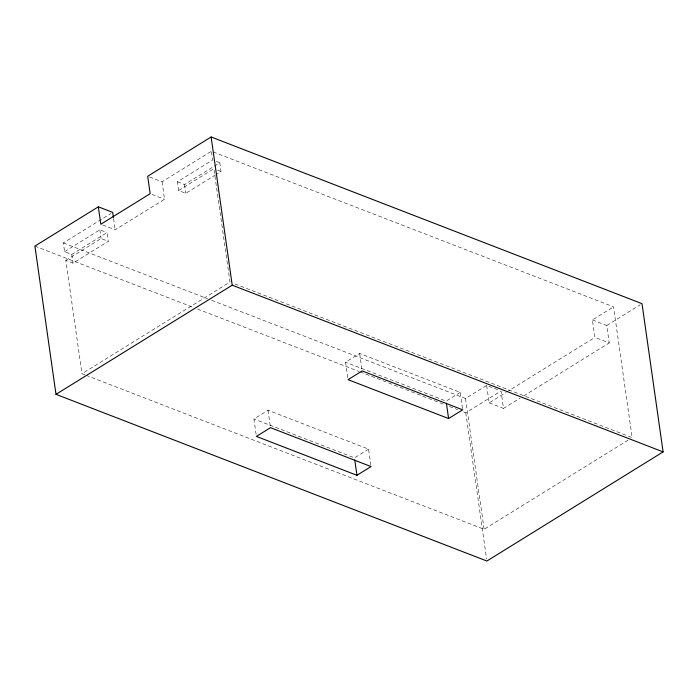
<?xml version="1.0" encoding="UTF-8"?>
<svg xmlns="http://www.w3.org/2000/svg" width="698" height="698" viewBox="0 0 698 698"><rect width="100%" height="100%" fill="white"/><g stroke="black" fill="none" stroke-linecap="round" stroke-linejoin="round"><path stroke-width="0.52" stroke-dasharray="3.49 2.62" d="M85.025 374.905L81.971 373.718L65.839 260.371L73.02 263.155L108.269 241.325L107.03 232.609L71.781 254.43L64.6 251.655L63.361 242.93L110.877 213.509M149.599 177.004L162.041 181.82L211.389 151.265L613.542 306.841L632.161 437.629L233.045 283.231M64.6 251.655L99.849 229.825L107.03 232.609M215.63 174.84L185.808 193.302L178.627 190.528L177.379 181.812L212.628 159.982L211.389 151.265M177.379 181.812L184.569 184.586L213.483 166.674M214.391 166.115L219.809 162.756L221.048 171.481L216.528 174.273M65.839 260.371L101.088 238.541L108.269 241.325M102.737 225L115.187 229.816L164.527 199.262L162.041 181.82M178.627 190.528L213.867 168.698L230 282.053L81.971 373.718M256.122 434.357L253.932 418.966L268.023 410.241L368.57 449.128L370.9 465.54M347.752 377.601L345.562 362.218L359.662 353.485L460.2 392.381L462.538 408.792M368.57 449.128L354.471 457.862L253.932 418.966M460.2 392.381L446.101 401.114L345.562 362.218M211.634 300.297L465.514 398.514L486.663 385.418L500.073 390.601M592.401 319.937L606.763 325.495L609.241 342.927L594.879 337.378L592.401 319.937L613.542 306.841M463.751 412.012L465.784 412.797L501.024 390.976L503.511 408.409L520.062 398.165M606.763 325.495L640.197 304.782M486.663 385.418L489.15 402.851L505.692 392.608M506.617 392.04L594.879 337.378M523.736 395.888L609.241 342.927M86.037 375.297L484.133 529.302L630.311 438.772M216.214 161.369L219.809 162.756M217.462 170.085L221.048 171.481M152.077 194.445L164.527 199.262M489.15 402.851L503.511 408.409M63.361 242.93L207.568 298.727M34.9 246.106L193.433 307.443M197.499 309.013L359.077 371.519M360.098 371.912L445.455 404.936M449.521 406.506L457.652 409.656M465.514 398.514L484.133 529.302M465.784 412.797L486.576 558.88M359.662 353.485L362 369.896M268.023 410.241L270.362 426.653M184.569 184.586L185.808 193.302M113.582 218.535L115.187 229.816M99.849 229.825L101.088 238.541M71.781 254.43L73.02 263.155"/><path stroke-width="1.05" d="M98.339 206.817L34.9 246.106L55.997 394.335L486.881 561.026L663.1 451.894L642.003 303.665L211.119 136.974L147.679 176.262L150.166 193.704L100.817 224.259L98.339 206.817L112.701 212.375L113.434 217.506M55.997 394.335L232.216 285.203L663.1 451.894M356.948 475.303L371.048 466.569L270.51 427.673L256.41 436.407L356.948 475.303L354.759 459.912M448.587 418.547L462.687 409.822L362.149 370.926L348.049 379.66L448.587 418.547L446.397 403.165M211.119 136.974L232.216 285.203"/></g></svg>
